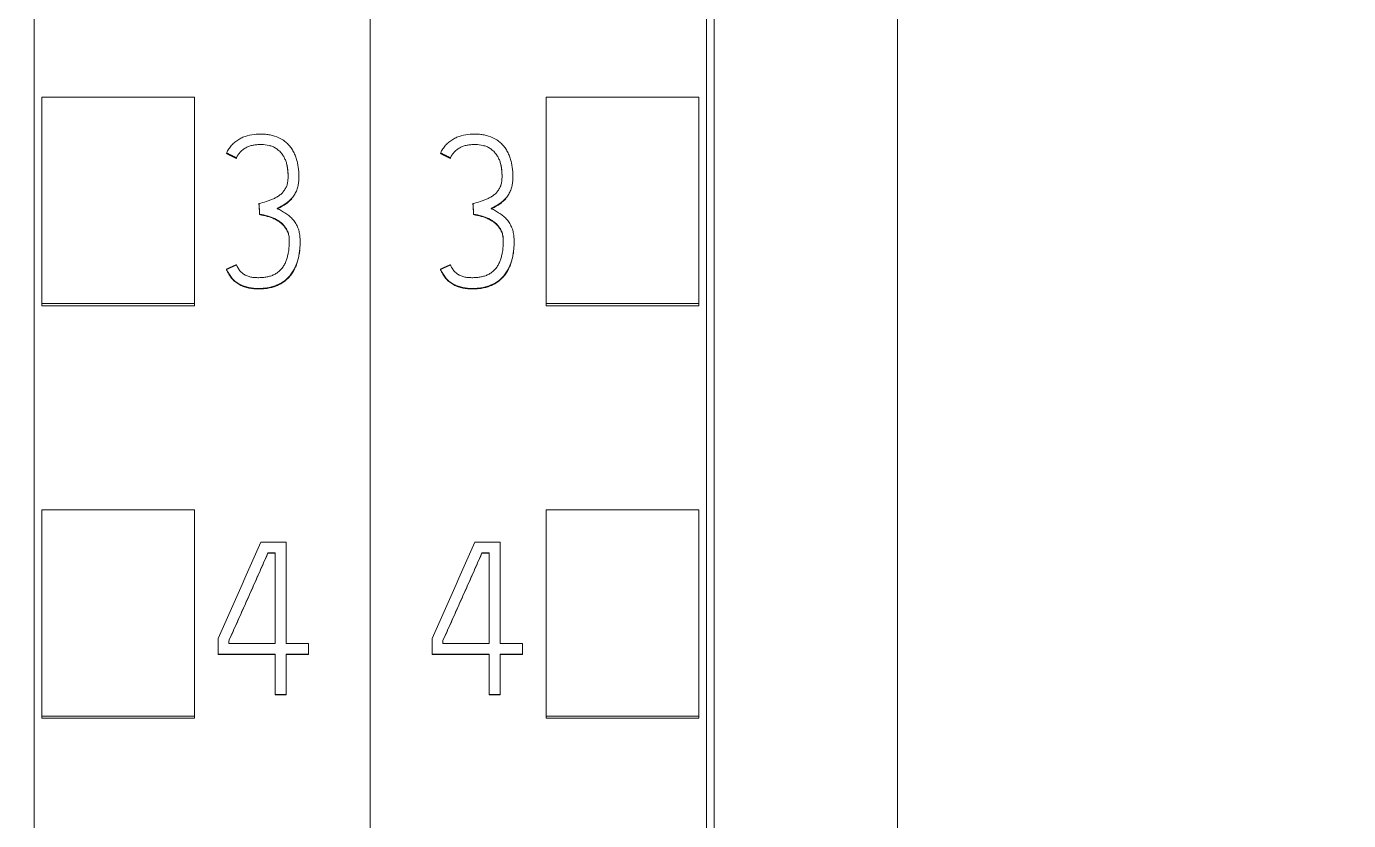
# Model space of a CAD drawing. Header units: millimetres. Extents: x 1359 to 3577, y 1336 to 3557.
# Drawn here: x 2866.47 to 2883.77, y 3288.49 to 3298.89 of the extents above; entities that cross this region are included whole.
import ezdxf

# ---------------------------------------------------------------- set-up
doc = ezdxf.new("R2010")
doc.units = ezdxf.units.MM
doc.set_wipeout_variables(frame=1)
doc.layers.add('000-PI-Oprema', color=30, linetype='Continuous', lineweight=5)

msp = doc.modelspace()

# ---------------------------------------------------------------- wipeouts: each hides what was drawn before it
msp.add_wipeout([(2836.171, 3330.083), (2870.971, 3330.083), (2870.971, 3183.083), (2836.171, 3183.083)])

# ---------------------------------------------------------------- next in the draw order: linework, layer by layer
at = {"layer": '000-PI-Oprema', "color": 0, "linetype": 'ByBlock', "lineweight": 0}
for p, q in [((2870.971, 3317.763), (2870.971, 3204.345)), ((2866.571, 3206.668), (2866.571, 3315.483)), ((2866.671, 3295.261), (2866.671, 3297.964)), ((2866.671, 3297.964), (2868.671, 3297.964)), ((2868.671, 3295.261), (2868.671, 3297.964)), ((2869.09, 3297.233), (2869.09, 3297.227)), ((2869.218, 3297.17), (2869.218, 3297.163)), ((2870.036, 3296.916), (2870.036, 3296.922)), ((2869.514, 3296.57), (2869.514, 3296.564)), ((2869.523, 3296.432), (2869.523, 3296.426)), ((2870.053, 3296.065), (2870.053, 3296.072)), ((2869.09, 3295.711), (2869.09, 3295.705)), ((2866.671, 3295.232), (2866.671, 3295.261)), ((2866.671, 3295.261), (2868.671, 3295.261)), ((2866.671, 3295.232), (2868.671, 3295.232)), ((2868.671, 3295.232), (2868.671, 3295.261)), ((2866.671, 3289.86), (2866.671, 3292.562)), ((2866.671, 3292.562), (2868.671, 3292.562)), ((2868.671, 3289.86), (2868.671, 3292.562)), ((2869.539, 3292.137), (2869.87, 3292.137)), ((2869.87, 3292.137), (2869.87, 3290.81)), ((2869.728, 3291.999), (2869.631, 3291.999)), ((2869.631, 3291.999), (2869.631, 3291.992)), ((2869.631, 3291.992), (2869.728, 3291.992)), ((2869.728, 3290.81), (2869.728, 3291.999)), ((2868.979, 3290.672), (2868.979, 3290.877)), ((2869.118, 3290.846), (2869.118, 3290.81)), ((2869.118, 3290.81), (2869.728, 3290.81)), ((2869.87, 3290.81), (2870.164, 3290.81)), ((2870.164, 3290.81), (2870.164, 3290.672)), ((2868.979, 3290.672), (2868.979, 3290.666)), ((2869.728, 3290.672), (2868.979, 3290.672)), ((2868.979, 3290.666), (2869.728, 3290.666)), ((2869.728, 3290.144), (2869.728, 3290.672)), ((2869.87, 3290.672), (2869.87, 3290.144)), ((2870.164, 3290.672), (2869.87, 3290.672)), ((2869.87, 3290.666), (2870.164, 3290.666)), ((2870.164, 3290.672), (2870.164, 3290.666)), ((2869.87, 3290.144), (2869.728, 3290.144)), ((2869.728, 3290.144), (2869.728, 3290.138)), ((2869.728, 3290.138), (2869.87, 3290.138)), ((2869.87, 3290.144), (2869.87, 3290.138)), ((2866.671, 3289.86), (2868.671, 3289.86)), ((2866.671, 3289.832), (2866.671, 3289.86)), ((2866.671, 3289.832), (2868.671, 3289.832)), ((2868.671, 3289.832), (2868.671, 3289.86))]:
    msp.add_line(p, q, dxfattribs=at)
at = {"layer": '000-PI-Oprema', "color": 7, "linetype": 'Continuous', "lineweight": 13}
msp.add_ellipse((2854.469, 3192.746), major_axis=(454.864, 1028.451), ratio=0.023581, start_param=1.484438, end_param=1.485669, dxfattribs=at)
at = {"layer": '000-PI-Oprema', "color": 0, "linetype": 'ByBlock', "lineweight": 0}
for points, knots in [([(2869.753, 3296.507), (2869.771, 3296.516), (2869.789, 3296.525), (2869.823, 3296.545), (2869.84, 3296.555), (2869.865, 3296.572), (2869.873, 3296.577), (2869.889, 3296.589), (2869.897, 3296.596), (2869.912, 3296.609), (2869.919, 3296.616), (2869.934, 3296.63), (2869.94, 3296.637), (2869.96, 3296.661), (2869.972, 3296.677), (2869.987, 3296.703), (2869.992, 3296.712), (2870.001, 3296.73), (2870.005, 3296.739), (2870.016, 3296.767), (2870.022, 3296.787), (2870.03, 3296.826), (2870.033, 3296.846), (2870.036, 3296.886), (2870.036, 3296.906), (2870.036, 3296.946), (2870.035, 3296.966), (2870.031, 3297.026), (2870.026, 3297.066), (2870.013, 3297.125), (2870.007, 3297.144), (2869.995, 3297.183), (2869.981, 3297.22), (2869.962, 3297.256), (2869.941, 3297.291), (2869.929, 3297.307), (2869.904, 3297.338), (2869.883, 3297.36), (2869.86, 3297.379), (2869.844, 3297.392), (2869.836, 3297.398), (2869.794, 3297.426), (2869.757, 3297.443), (2869.709, 3297.459), (2869.699, 3297.461), (2869.679, 3297.466), (2869.65, 3297.473), (2869.6, 3297.48), (2869.56, 3297.482), (2869.519, 3297.482), (2869.499, 3297.481), (2869.439, 3297.477), (2869.399, 3297.471), (2869.351, 3297.457), (2869.341, 3297.454), (2869.322, 3297.447), (2869.313, 3297.443), (2869.285, 3297.431), (2869.249, 3297.412), (2869.216, 3297.389), (2869.192, 3297.369), (2869.185, 3297.363), (2869.17, 3297.349), (2869.163, 3297.341), (2869.143, 3297.319), (2869.13, 3297.303), (2869.114, 3297.278), (2869.108, 3297.27), (2869.099, 3297.252), (2869.094, 3297.243), (2869.09, 3297.233)], [0, 0, 0, 0, 0.03125, 0.03125, 0.0625, 0.0625, 0.078125, 0.078125, 0.09375, 0.09375, 0.109375, 0.109375, 0.125, 0.125, 0.15625, 0.15625, 0.171875, 0.171875, 0.1875, 0.1875, 0.21875, 0.21875, 0.25, 0.25, 0.28125, 0.28125, 0.3125, 0.3125, 0.375, 0.375, 0.40625, 0.40625, 0.4375, 0.46875, 0.46875, 0.5, 0.5, 0.53125, 0.546875, 0.546875, 0.5625, 0.5625, 0.625, 0.625, 0.640625, 0.640625, 0.65625, 0.6875, 0.71875, 0.71875, 0.75, 0.75, 0.8125, 0.8125, 0.828125, 0.828125, 0.84375, 0.84375, 0.875, 0.90625, 0.90625, 0.921875, 0.921875, 0.9375, 0.9375, 0.96875, 0.96875, 0.984375, 0.984375, 1, 1, 1, 1]), ([(2869.218, 3297.17), (2869.225, 3297.184), (2869.233, 3297.199), (2869.252, 3297.226), (2869.262, 3297.238), (2869.279, 3297.256), (2869.285, 3297.262), (2869.298, 3297.273), (2869.304, 3297.278), (2869.318, 3297.288), (2869.325, 3297.292), (2869.339, 3297.301), (2869.346, 3297.304), (2869.368, 3297.315), (2869.384, 3297.321), (2869.416, 3297.331), (2869.432, 3297.334), (2869.465, 3297.339), (2869.481, 3297.341), (2869.514, 3297.344), (2869.531, 3297.344), (2869.58, 3297.343), (2869.613, 3297.339), (2869.654, 3297.33), (2869.662, 3297.328), (2869.678, 3297.323), (2869.685, 3297.32), (2869.708, 3297.311), (2869.723, 3297.303), (2869.744, 3297.29), (2869.751, 3297.285), (2869.764, 3297.275), (2869.77, 3297.269), (2869.789, 3297.253), (2869.8, 3297.24), (2869.815, 3297.221), (2869.82, 3297.214), (2869.829, 3297.2), (2869.842, 3297.179), (2869.853, 3297.157), (2869.866, 3297.127), (2869.871, 3297.111), (2869.88, 3297.079), (2869.883, 3297.063), (2869.891, 3297.014), (2869.894, 3296.982), (2869.895, 3296.932), (2869.895, 3296.915), (2869.893, 3296.883), (2869.892, 3296.866), (2869.888, 3296.842), (2869.886, 3296.834), (2869.882, 3296.817), (2869.88, 3296.81), (2869.871, 3296.787), (2869.863, 3296.772), (2869.85, 3296.751), (2869.845, 3296.744), (2869.835, 3296.731), (2869.83, 3296.724), (2869.819, 3296.712), (2869.813, 3296.706), (2869.801, 3296.695), (2869.795, 3296.689), (2869.775, 3296.674), (2869.762, 3296.664), (2869.733, 3296.648), (2869.719, 3296.64), (2869.689, 3296.626), (2869.673, 3296.62), (2869.642, 3296.609), (2869.626, 3296.604), (2869.578, 3296.589), (2869.546, 3296.579), (2869.514, 3296.57)], [0, 0, 0, 0, 0.03125, 0.03125, 0.0625, 0.0625, 0.078125, 0.078125, 0.09375, 0.09375, 0.109375, 0.109375, 0.125, 0.125, 0.15625, 0.15625, 0.1875, 0.1875, 0.21875, 0.21875, 0.25, 0.25, 0.3125, 0.3125, 0.328125, 0.328125, 0.34375, 0.34375, 0.375, 0.375, 0.390625, 0.390625, 0.40625, 0.40625, 0.4375, 0.4375, 0.453125, 0.453125, 0.46875, 0.5, 0.5, 0.53125, 0.53125, 0.5625, 0.5625, 0.625, 0.625, 0.65625, 0.65625, 0.6875, 0.6875, 0.703125, 0.703125, 0.71875, 0.71875, 0.75, 0.75, 0.765625, 0.765625, 0.78125, 0.78125, 0.796875, 0.796875, 0.8125, 0.8125, 0.84375, 0.84375, 0.875, 0.875, 0.90625, 0.90625, 0.9375, 0.9375, 1, 1, 1, 1]), ([(2869.895, 3296.927), (2869.895, 3296.931), (2869.895, 3296.935), (2869.894, 3296.972), (2869.892, 3297.005), (2869.885, 3297.048), (2869.883, 3297.059), (2869.88, 3297.069)], [0, 0, 0, 0, 0.087818, 0.087818, 0.771228, 0.771228, 1, 1, 1, 1]), ([(2869.942, 3296.633), (2869.931, 3296.62), (2869.919, 3296.609), (2869.898, 3296.591), (2869.89, 3296.584), (2869.874, 3296.572), (2869.866, 3296.566), (2869.841, 3296.549), (2869.824, 3296.539), (2869.789, 3296.519), (2869.771, 3296.51), (2869.753, 3296.501)], [0, 0, 0, 0, 0.218648, 0.218648, 0.348874, 0.348874, 0.479099, 0.479099, 0.739549, 0.739549, 1, 1, 1, 1]), ([(2869.09, 3295.711), (2869.098, 3295.692), (2869.108, 3295.673), (2869.129, 3295.637), (2869.141, 3295.619), (2869.16, 3295.594), (2869.167, 3295.586), (2869.182, 3295.571), (2869.19, 3295.564), (2869.214, 3295.544), (2869.231, 3295.532), (2869.258, 3295.516), (2869.268, 3295.511), (2869.287, 3295.502), (2869.296, 3295.498), (2869.326, 3295.486), (2869.346, 3295.48), (2869.386, 3295.47), (2869.408, 3295.466), (2869.449, 3295.462), (2869.47, 3295.46), (2869.512, 3295.46), (2869.533, 3295.46), (2869.575, 3295.462), (2869.596, 3295.464), (2869.627, 3295.469), (2869.638, 3295.471), (2869.658, 3295.475), (2869.669, 3295.477), (2869.699, 3295.485), (2869.719, 3295.491), (2869.749, 3295.503), (2869.758, 3295.507), (2869.777, 3295.516), (2869.787, 3295.521), (2869.815, 3295.536), (2869.832, 3295.547), (2869.865, 3295.573), (2869.881, 3295.587), (2869.91, 3295.617), (2869.924, 3295.633), (2869.949, 3295.667), (2869.96, 3295.684), (2869.975, 3295.712), (2869.98, 3295.721), (2869.989, 3295.74), (2869.994, 3295.75), (2870.014, 3295.798), (2870.025, 3295.839), (2870.038, 3295.9), (2870.041, 3295.92), (2870.047, 3295.962), (2870.049, 3295.983), (2870.052, 3296.025), (2870.053, 3296.045), (2870.053, 3296.087), (2870.052, 3296.108), (2870.049, 3296.149), (2870.046, 3296.17), (2870.04, 3296.201), (2870.037, 3296.211), (2870.031, 3296.231), (2870.028, 3296.242), (2870.016, 3296.271), (2870.008, 3296.29), (2869.992, 3296.318), (2869.986, 3296.327), (2869.974, 3296.344), (2869.967, 3296.352), (2869.946, 3296.377), (2869.931, 3296.391), (2869.899, 3296.419), (2869.881, 3296.431), (2869.846, 3296.454), (2869.828, 3296.465), (2869.791, 3296.487), (2869.772, 3296.497), (2869.753, 3296.507)], [0, 0, 0, 0, 0.03125, 0.03125, 0.0625, 0.0625, 0.078125, 0.078125, 0.09375, 0.09375, 0.125, 0.125, 0.140625, 0.140625, 0.15625, 0.15625, 0.1875, 0.1875, 0.21875, 0.21875, 0.25, 0.25, 0.28125, 0.28125, 0.3125, 0.3125, 0.328125, 0.328125, 0.34375, 0.34375, 0.375, 0.375, 0.390625, 0.390625, 0.40625, 0.40625, 0.4375, 0.4375, 0.46875, 0.46875, 0.5, 0.5, 0.53125, 0.53125, 0.546875, 0.546875, 0.5625, 0.5625, 0.625, 0.625, 0.65625, 0.65625, 0.6875, 0.6875, 0.71875, 0.71875, 0.75, 0.75, 0.78125, 0.78125, 0.796875, 0.796875, 0.8125, 0.8125, 0.84375, 0.84375, 0.859375, 0.859375, 0.875, 0.875, 0.90625, 0.90625, 0.9375, 0.9375, 0.96875, 0.96875, 1, 1, 1, 1]), ([(2869.523, 3296.432), (2869.557, 3296.427), (2869.59, 3296.419), (2869.64, 3296.405), (2869.656, 3296.4), (2869.688, 3296.388), (2869.704, 3296.381), (2869.728, 3296.37), (2869.735, 3296.366), (2869.75, 3296.357), (2869.758, 3296.353), (2869.78, 3296.339), (2869.794, 3296.329), (2869.813, 3296.312), (2869.82, 3296.306), (2869.832, 3296.294), (2869.838, 3296.287), (2869.854, 3296.267), (2869.864, 3296.253), (2869.877, 3296.231), (2869.881, 3296.223), (2869.889, 3296.208), (2869.892, 3296.2), (2869.9, 3296.175), (2869.905, 3296.159), (2869.91, 3296.125), (2869.911, 3296.107), (2869.911, 3296.073), (2869.911, 3296.056), (2869.909, 3296.004), (2869.905, 3295.97), (2869.896, 3295.92), (2869.893, 3295.903), (2869.885, 3295.869), (2869.88, 3295.852), (2869.868, 3295.82), (2869.862, 3295.804), (2869.851, 3295.781), (2869.847, 3295.773), (2869.838, 3295.758), (2869.834, 3295.75), (2869.81, 3295.714), (2869.786, 3295.69), (2869.751, 3295.664), (2869.744, 3295.659), (2869.729, 3295.65), (2869.721, 3295.646), (2869.698, 3295.634), (2869.682, 3295.628), (2869.649, 3295.617), (2869.632, 3295.613), (2869.598, 3295.607), (2869.564, 3295.602), (2869.529, 3295.601), (2869.495, 3295.601), (2869.477, 3295.601), (2869.443, 3295.604), (2869.426, 3295.606), (2869.392, 3295.613), (2869.375, 3295.618), (2869.343, 3295.631), (2869.327, 3295.638), (2869.306, 3295.653), (2869.299, 3295.658), (2869.286, 3295.67), (2869.279, 3295.676), (2869.268, 3295.688), (2869.262, 3295.695), (2869.251, 3295.709), (2869.246, 3295.716), (2869.233, 3295.738), (2869.225, 3295.753), (2869.218, 3295.769)], [0, 0, 0, 0, 0.0625, 0.0625, 0.09375, 0.09375, 0.125, 0.125, 0.140625, 0.140625, 0.15625, 0.15625, 0.1875, 0.1875, 0.203125, 0.203125, 0.21875, 0.21875, 0.25, 0.25, 0.265625, 0.265625, 0.28125, 0.28125, 0.3125, 0.3125, 0.34375, 0.34375, 0.375, 0.375, 0.4375, 0.4375, 0.46875, 0.46875, 0.5, 0.5, 0.53125, 0.53125, 0.546875, 0.546875, 0.5625, 0.5625, 0.625, 0.625, 0.640625, 0.640625, 0.65625, 0.65625, 0.6875, 0.6875, 0.71875, 0.71875, 0.75, 0.78125, 0.78125, 0.8125, 0.8125, 0.84375, 0.84375, 0.875, 0.875, 0.90625, 0.90625, 0.921875, 0.921875, 0.9375, 0.9375, 0.953125, 0.953125, 0.96875, 0.96875, 1, 1, 1, 1]), ([(2869.903, 3296.155), (2869.901, 3296.166), (2869.898, 3296.176), (2869.892, 3296.194), (2869.889, 3296.202), (2869.881, 3296.217), (2869.877, 3296.225), (2869.864, 3296.247), (2869.854, 3296.261), (2869.832, 3296.288), (2869.82, 3296.3), (2869.794, 3296.323), (2869.78, 3296.333), (2869.751, 3296.351), (2869.735, 3296.36), (2869.704, 3296.375), (2869.689, 3296.382), (2869.656, 3296.393), (2869.64, 3296.399), (2869.59, 3296.413), (2869.557, 3296.42), (2869.523, 3296.426)], [0, 0, 0, 0, 0.063427, 0.063427, 0.115459, 0.115459, 0.167491, 0.167491, 0.271554, 0.271554, 0.375618, 0.375618, 0.479682, 0.479682, 0.583745, 0.583745, 0.687809, 0.687809, 0.791873, 0.791873, 1, 1, 1, 1]), ([(2870.048, 3295.963), (2870.047, 3295.955), (2870.046, 3295.947), (2870.042, 3295.917), (2870.038, 3295.897), (2870.026, 3295.835), (2870.015, 3295.795), (2869.995, 3295.747), (2869.991, 3295.738), (2869.982, 3295.719), (2869.977, 3295.709), (2869.962, 3295.681), (2869.951, 3295.663), (2869.926, 3295.629), (2869.913, 3295.613), (2869.891, 3295.591), (2869.883, 3295.583), (2869.867, 3295.569), (2869.859, 3295.562), (2869.834, 3295.543), (2869.817, 3295.531), (2869.789, 3295.516), (2869.78, 3295.511), (2869.761, 3295.502), (2869.751, 3295.498), (2869.702, 3295.478), (2869.661, 3295.468), (2869.599, 3295.458), (2869.577, 3295.456), (2869.535, 3295.454), (2869.514, 3295.453), (2869.472, 3295.454), (2869.451, 3295.455), (2869.419, 3295.459), (2869.409, 3295.46), (2869.388, 3295.464), (2869.378, 3295.466), (2869.347, 3295.473), (2869.326, 3295.48), (2869.297, 3295.491), (2869.287, 3295.495), (2869.268, 3295.505), (2869.259, 3295.509), (2869.231, 3295.526), (2869.214, 3295.538), (2869.19, 3295.558), (2869.182, 3295.565), (2869.167, 3295.58), (2869.16, 3295.588), (2869.141, 3295.613), (2869.129, 3295.631), (2869.108, 3295.667), (2869.098, 3295.686), (2869.09, 3295.705)], [0, 0, 0, 0, 0.018898, 0.018898, 0.065617, 0.065617, 0.159055, 0.159055, 0.182415, 0.182415, 0.205774, 0.205774, 0.252494, 0.252494, 0.299213, 0.299213, 0.322572, 0.322572, 0.345932, 0.345932, 0.392651, 0.392651, 0.416011, 0.416011, 0.43937, 0.43937, 0.532809, 0.532809, 0.579528, 0.579528, 0.626247, 0.626247, 0.672966, 0.672966, 0.696326, 0.696326, 0.719685, 0.719685, 0.766404, 0.766404, 0.789764, 0.789764, 0.813123, 0.813123, 0.859843, 0.859843, 0.883202, 0.883202, 0.906562, 0.906562, 0.953281, 0.953281, 1, 1, 1, 1]), ([(2869.631, 3291.999), (2869.62, 3291.975), (2869.61, 3291.95), (2869.589, 3291.902), (2869.578, 3291.878), (2869.546, 3291.806), (2869.525, 3291.758), (2869.483, 3291.662), (2869.461, 3291.614), (2869.419, 3291.518), (2869.397, 3291.47), (2869.354, 3291.374), (2869.333, 3291.326), (2869.29, 3291.23), (2869.269, 3291.182), (2869.226, 3291.086), (2869.204, 3291.038), (2869.172, 3290.966), (2869.161, 3290.942), (2869.145, 3290.906), (2869.14, 3290.894), (2869.129, 3290.87), (2869.123, 3290.858), (2869.118, 3290.846)], [0, 0, 0, 0, 0.0625, 0.0625, 0.125, 0.125, 0.25, 0.25, 0.375, 0.375, 0.5, 0.5, 0.625, 0.625, 0.75, 0.75, 0.875, 0.875, 0.9375, 0.9375, 0.96875, 0.96875, 1, 1, 1, 1]), ([(2869.118, 3290.84), (2869.123, 3290.852), (2869.129, 3290.864), (2869.14, 3290.888), (2869.145, 3290.9), (2869.161, 3290.936), (2869.172, 3290.96), (2869.204, 3291.032), (2869.226, 3291.08), (2869.269, 3291.176), (2869.29, 3291.224), (2869.333, 3291.32), (2869.354, 3291.368), (2869.397, 3291.464), (2869.419, 3291.512), (2869.461, 3291.608), (2869.483, 3291.656), (2869.525, 3291.752), (2869.546, 3291.8), (2869.578, 3291.872), (2869.589, 3291.896), (2869.61, 3291.944), (2869.62, 3291.968), (2869.631, 3291.992)], [0, 0, 0, 0, 0.03125, 0.03125, 0.0625, 0.0625, 0.125, 0.125, 0.25, 0.25, 0.375, 0.375, 0.5, 0.5, 0.625, 0.625, 0.75, 0.75, 0.875, 0.875, 0.9375, 0.9375, 1, 1, 1, 1])]:
    msp.add_open_spline(points, degree=3, knots=knots, dxfattribs=at)
for points, weights in [([(2869.09, 3297.233), (2869.154, 3297.201), (2869.218, 3297.17)], [0.500000020044, 0.499999979956, 0.500000020044]), ([(2869.218, 3297.163), (2869.154, 3297.195), (2869.09, 3297.227)], [0.499999942619, 0.500000057381, 0.499999942619]), ([(2869.514, 3296.57), (2869.519, 3296.501), (2869.523, 3296.432)], [0.499999997994, 0.500000002006, 0.499999997994]), ([(2869.523, 3296.426), (2869.519, 3296.495), (2869.514, 3296.564)], [0.500000006232, 0.499999993768, 0.500000006232]), ([(2869.218, 3295.769), (2869.154, 3295.74), (2869.09, 3295.711)], [0.499999993528, 0.500000006472, 0.499999993528])]:
    msp.add_rational_spline(points, weights, degree=2, dxfattribs=at)

# ---------------------------------------------------------------- next in the draw order: wipeouts: each hides what was drawn before it
msp.add_wipeout([(2870.971, 3330.083), (2905.771, 3330.083), (2905.771, 3183.083), (2870.971, 3183.083)])

# ---------------------------------------------------------------- next in the draw order: linework, layer by layer
for p, q in [((2870.971, 3317.763), (2870.971, 3204.345)), ((2875.371, 3315.483), (2875.371, 3206.668)), ((2873.271, 3295.261), (2873.271, 3297.964)), ((2875.271, 3297.964), (2873.271, 3297.964)), ((2875.271, 3295.261), (2875.271, 3297.964)), ((2871.89, 3297.233), (2871.89, 3297.227)), ((2872.018, 3297.17), (2872.018, 3297.163)), ((2872.836, 3296.916), (2872.836, 3296.922)), ((2872.314, 3296.57), (2872.314, 3296.564)), ((2872.323, 3296.432), (2872.323, 3296.426)), ((2872.853, 3296.065), (2872.853, 3296.072)), ((2871.89, 3295.711), (2871.89, 3295.705)), ((2875.271, 3295.261), (2873.271, 3295.261)), ((2873.271, 3295.232), (2873.271, 3295.261)), ((2875.271, 3295.232), (2873.271, 3295.232)), ((2875.271, 3295.232), (2875.271, 3295.261)), ((2873.271, 3289.86), (2873.271, 3292.562)), ((2875.271, 3292.562), (2873.271, 3292.562)), ((2875.271, 3289.86), (2875.271, 3292.562)), ((2872.339, 3292.137), (2872.67, 3292.137)), ((2872.67, 3292.137), (2872.67, 3290.81)), ((2872.431, 3291.999), (2872.431, 3291.992)), ((2872.528, 3291.999), (2872.431, 3291.999)), ((2872.431, 3291.992), (2872.528, 3291.992)), ((2872.528, 3290.81), (2872.528, 3291.999)), ((2871.779, 3290.672), (2871.779, 3290.877)), ((2871.918, 3290.846), (2871.918, 3290.81)), ((2871.918, 3290.81), (2872.528, 3290.81)), ((2872.67, 3290.81), (2872.964, 3290.81)), ((2872.964, 3290.81), (2872.964, 3290.672)), ((2871.779, 3290.672), (2871.779, 3290.666)), ((2872.528, 3290.672), (2871.779, 3290.672)), ((2871.779, 3290.666), (2872.528, 3290.666)), ((2872.528, 3290.144), (2872.528, 3290.672)), ((2872.67, 3290.672), (2872.67, 3290.144)), ((2872.964, 3290.672), (2872.67, 3290.672)), ((2872.67, 3290.666), (2872.964, 3290.666)), ((2872.964, 3290.672), (2872.964, 3290.666)), ((2872.528, 3290.144), (2872.528, 3290.138)), ((2872.67, 3290.144), (2872.528, 3290.144)), ((2872.528, 3290.138), (2872.67, 3290.138)), ((2872.67, 3290.144), (2872.67, 3290.138)), ((2873.271, 3289.832), (2873.271, 3289.86)), ((2875.271, 3289.86), (2873.271, 3289.86)), ((2875.271, 3289.832), (2873.271, 3289.832)), ((2875.271, 3289.832), (2875.271, 3289.86))]:
    msp.add_line(p, q, dxfattribs=at)
at = {"layer": '000-PI-Oprema', "color": 7, "linetype": 'Continuous', "lineweight": 13}
msp.add_ellipse((2857.843, 3196.579), major_axis=(445.97, 1008.13), ratio=0.023126, start_param=1.486101, end_param=1.487357, dxfattribs=at)
at = {"layer": '000-PI-Oprema', "color": 0, "linetype": 'ByBlock', "lineweight": 0}
for points, knots in [([(2875.471, 3315.669), (2875.471, 3312.625), (2875.471, 3303.055), (2875.471, 3288.885), (2875.471, 3274.318), (2875.471, 3260.108), (2875.471, 3245.814), (2875.471, 3230.328), (2875.471, 3217.688), (2875.471, 3209.723), (2875.471, 3206.382)], [0, 0, 0, 0, 0.083934, 0.263736, 0.389889, 0.484142, 0.653794, 0.78188, 0.908517, 1, 1, 1, 1]), ([(2877.871, 3312.603), (2877.871, 3310.58), (2877.871, 3302.031), (2877.871, 3288.885), (2877.871, 3274.318), (2877.871, 3260.108), (2877.871, 3245.814), (2877.871, 3230.328), (2877.871, 3217.569), (2877.871, 3208.688), (2877.871, 3204.43), (2877.871, 3203.633)], [0, 0, 0, 0, 0.055935, 0.236292, 0.362833, 0.457376, 0.627551, 0.756032, 0.883059, 0.978086, 1, 1, 1, 1]), ([(2872.553, 3296.507), (2872.571, 3296.516), (2872.589, 3296.525), (2872.623, 3296.545), (2872.64, 3296.555), (2872.665, 3296.572), (2872.673, 3296.577), (2872.689, 3296.589), (2872.697, 3296.596), (2872.712, 3296.609), (2872.719, 3296.616), (2872.734, 3296.63), (2872.74, 3296.637), (2872.76, 3296.661), (2872.772, 3296.677), (2872.787, 3296.703), (2872.792, 3296.712), (2872.801, 3296.73), (2872.805, 3296.739), (2872.816, 3296.767), (2872.822, 3296.787), (2872.83, 3296.826), (2872.833, 3296.846), (2872.836, 3296.886), (2872.836, 3296.906), (2872.836, 3296.946), (2872.835, 3296.966), (2872.831, 3297.026), (2872.826, 3297.066), (2872.813, 3297.125), (2872.807, 3297.144), (2872.795, 3297.183), (2872.781, 3297.22), (2872.762, 3297.256), (2872.741, 3297.291), (2872.729, 3297.307), (2872.704, 3297.338), (2872.683, 3297.36), (2872.66, 3297.379), (2872.644, 3297.392), (2872.636, 3297.398), (2872.594, 3297.426), (2872.557, 3297.443), (2872.509, 3297.459), (2872.499, 3297.461), (2872.479, 3297.466), (2872.45, 3297.473), (2872.4, 3297.48), (2872.36, 3297.482), (2872.319, 3297.482), (2872.299, 3297.481), (2872.239, 3297.477), (2872.199, 3297.471), (2872.151, 3297.457), (2872.141, 3297.454), (2872.122, 3297.447), (2872.113, 3297.443), (2872.085, 3297.431), (2872.049, 3297.412), (2872.016, 3297.389), (2871.992, 3297.369), (2871.985, 3297.363), (2871.97, 3297.349), (2871.963, 3297.341), (2871.943, 3297.319), (2871.93, 3297.303), (2871.914, 3297.278), (2871.908, 3297.27), (2871.899, 3297.252), (2871.894, 3297.243), (2871.89, 3297.233)], [0, 0, 0, 0, 0.03125, 0.03125, 0.0625, 0.0625, 0.078125, 0.078125, 0.09375, 0.09375, 0.109375, 0.109375, 0.125, 0.125, 0.15625, 0.15625, 0.171875, 0.171875, 0.1875, 0.1875, 0.21875, 0.21875, 0.25, 0.25, 0.28125, 0.28125, 0.3125, 0.3125, 0.375, 0.375, 0.40625, 0.40625, 0.4375, 0.46875, 0.46875, 0.5, 0.5, 0.53125, 0.546875, 0.546875, 0.5625, 0.5625, 0.625, 0.625, 0.640625, 0.640625, 0.65625, 0.6875, 0.71875, 0.71875, 0.75, 0.75, 0.8125, 0.8125, 0.828125, 0.828125, 0.84375, 0.84375, 0.875, 0.90625, 0.90625, 0.921875, 0.921875, 0.9375, 0.9375, 0.96875, 0.96875, 0.984375, 0.984375, 1, 1, 1, 1]), ([(2872.018, 3297.17), (2872.025, 3297.184), (2872.033, 3297.199), (2872.052, 3297.226), (2872.062, 3297.238), (2872.079, 3297.256), (2872.085, 3297.262), (2872.098, 3297.273), (2872.104, 3297.278), (2872.118, 3297.288), (2872.125, 3297.292), (2872.139, 3297.301), (2872.146, 3297.304), (2872.168, 3297.315), (2872.184, 3297.321), (2872.216, 3297.331), (2872.232, 3297.334), (2872.265, 3297.339), (2872.281, 3297.341), (2872.314, 3297.344), (2872.331, 3297.344), (2872.38, 3297.343), (2872.413, 3297.339), (2872.454, 3297.33), (2872.462, 3297.328), (2872.478, 3297.323), (2872.485, 3297.32), (2872.508, 3297.311), (2872.523, 3297.303), (2872.544, 3297.29), (2872.551, 3297.285), (2872.564, 3297.275), (2872.57, 3297.269), (2872.589, 3297.253), (2872.6, 3297.24), (2872.615, 3297.221), (2872.62, 3297.214), (2872.629, 3297.2), (2872.642, 3297.179), (2872.653, 3297.157), (2872.666, 3297.127), (2872.671, 3297.111), (2872.68, 3297.079), (2872.683, 3297.063), (2872.691, 3297.014), (2872.694, 3296.982), (2872.695, 3296.932), (2872.695, 3296.915), (2872.693, 3296.883), (2872.692, 3296.866), (2872.688, 3296.842), (2872.686, 3296.834), (2872.682, 3296.817), (2872.68, 3296.81), (2872.671, 3296.787), (2872.663, 3296.772), (2872.65, 3296.751), (2872.645, 3296.744), (2872.635, 3296.731), (2872.63, 3296.724), (2872.619, 3296.712), (2872.613, 3296.706), (2872.601, 3296.695), (2872.595, 3296.689), (2872.575, 3296.674), (2872.562, 3296.664), (2872.533, 3296.648), (2872.519, 3296.64), (2872.489, 3296.626), (2872.473, 3296.62), (2872.442, 3296.609), (2872.426, 3296.604), (2872.378, 3296.589), (2872.346, 3296.579), (2872.314, 3296.57)], [0, 0, 0, 0, 0.03125, 0.03125, 0.0625, 0.0625, 0.078125, 0.078125, 0.09375, 0.09375, 0.109375, 0.109375, 0.125, 0.125, 0.15625, 0.15625, 0.1875, 0.1875, 0.21875, 0.21875, 0.25, 0.25, 0.3125, 0.3125, 0.328125, 0.328125, 0.34375, 0.34375, 0.375, 0.375, 0.390625, 0.390625, 0.40625, 0.40625, 0.4375, 0.4375, 0.453125, 0.453125, 0.46875, 0.5, 0.5, 0.53125, 0.53125, 0.5625, 0.5625, 0.625, 0.625, 0.65625, 0.65625, 0.6875, 0.6875, 0.703125, 0.703125, 0.71875, 0.71875, 0.75, 0.75, 0.765625, 0.765625, 0.78125, 0.78125, 0.796875, 0.796875, 0.8125, 0.8125, 0.84375, 0.84375, 0.875, 0.875, 0.90625, 0.90625, 0.9375, 0.9375, 1, 1, 1, 1]), ([(2872.695, 3296.927), (2872.695, 3296.931), (2872.695, 3296.935), (2872.694, 3296.972), (2872.692, 3297.005), (2872.685, 3297.048), (2872.683, 3297.059), (2872.68, 3297.069)], [0, 0, 0, 0, 0.087818, 0.087818, 0.771228, 0.771228, 1, 1, 1, 1]), ([(2872.742, 3296.633), (2872.731, 3296.62), (2872.719, 3296.609), (2872.698, 3296.591), (2872.69, 3296.584), (2872.674, 3296.572), (2872.666, 3296.566), (2872.641, 3296.549), (2872.624, 3296.539), (2872.589, 3296.519), (2872.571, 3296.51), (2872.553, 3296.501)], [0, 0, 0, 0, 0.218648, 0.218648, 0.348874, 0.348874, 0.479099, 0.479099, 0.739549, 0.739549, 1, 1, 1, 1]), ([(2871.89, 3295.711), (2871.898, 3295.692), (2871.908, 3295.673), (2871.929, 3295.637), (2871.941, 3295.619), (2871.96, 3295.594), (2871.967, 3295.586), (2871.982, 3295.571), (2871.99, 3295.564), (2872.014, 3295.544), (2872.031, 3295.532), (2872.058, 3295.516), (2872.068, 3295.511), (2872.087, 3295.502), (2872.096, 3295.498), (2872.126, 3295.486), (2872.146, 3295.48), (2872.186, 3295.47), (2872.208, 3295.466), (2872.249, 3295.462), (2872.27, 3295.46), (2872.312, 3295.46), (2872.333, 3295.46), (2872.375, 3295.462), (2872.396, 3295.464), (2872.427, 3295.469), (2872.438, 3295.471), (2872.458, 3295.475), (2872.469, 3295.477), (2872.499, 3295.485), (2872.519, 3295.491), (2872.549, 3295.503), (2872.558, 3295.507), (2872.577, 3295.516), (2872.587, 3295.521), (2872.615, 3295.536), (2872.632, 3295.547), (2872.665, 3295.573), (2872.681, 3295.587), (2872.71, 3295.617), (2872.724, 3295.633), (2872.749, 3295.667), (2872.76, 3295.684), (2872.775, 3295.712), (2872.78, 3295.721), (2872.789, 3295.74), (2872.794, 3295.75), (2872.814, 3295.798), (2872.825, 3295.839), (2872.838, 3295.9), (2872.841, 3295.92), (2872.847, 3295.962), (2872.849, 3295.983), (2872.852, 3296.025), (2872.853, 3296.045), (2872.853, 3296.087), (2872.852, 3296.108), (2872.849, 3296.149), (2872.846, 3296.17), (2872.84, 3296.201), (2872.837, 3296.211), (2872.831, 3296.231), (2872.828, 3296.242), (2872.816, 3296.271), (2872.808, 3296.29), (2872.792, 3296.318), (2872.786, 3296.327), (2872.774, 3296.344), (2872.767, 3296.352), (2872.746, 3296.377), (2872.731, 3296.391), (2872.699, 3296.419), (2872.681, 3296.431), (2872.646, 3296.454), (2872.628, 3296.465), (2872.591, 3296.487), (2872.572, 3296.497), (2872.553, 3296.507)], [0, 0, 0, 0, 0.03125, 0.03125, 0.0625, 0.0625, 0.078125, 0.078125, 0.09375, 0.09375, 0.125, 0.125, 0.140625, 0.140625, 0.15625, 0.15625, 0.1875, 0.1875, 0.21875, 0.21875, 0.25, 0.25, 0.28125, 0.28125, 0.3125, 0.3125, 0.328125, 0.328125, 0.34375, 0.34375, 0.375, 0.375, 0.390625, 0.390625, 0.40625, 0.40625, 0.4375, 0.4375, 0.46875, 0.46875, 0.5, 0.5, 0.53125, 0.53125, 0.546875, 0.546875, 0.5625, 0.5625, 0.625, 0.625, 0.65625, 0.65625, 0.6875, 0.6875, 0.71875, 0.71875, 0.75, 0.75, 0.78125, 0.78125, 0.796875, 0.796875, 0.8125, 0.8125, 0.84375, 0.84375, 0.859375, 0.859375, 0.875, 0.875, 0.90625, 0.90625, 0.9375, 0.9375, 0.96875, 0.96875, 1, 1, 1, 1]), ([(2872.323, 3296.432), (2872.357, 3296.427), (2872.39, 3296.419), (2872.44, 3296.405), (2872.456, 3296.4), (2872.488, 3296.388), (2872.504, 3296.381), (2872.528, 3296.37), (2872.535, 3296.366), (2872.55, 3296.357), (2872.558, 3296.353), (2872.58, 3296.339), (2872.594, 3296.329), (2872.613, 3296.312), (2872.62, 3296.306), (2872.632, 3296.294), (2872.638, 3296.287), (2872.654, 3296.267), (2872.664, 3296.253), (2872.677, 3296.231), (2872.681, 3296.223), (2872.689, 3296.208), (2872.692, 3296.2), (2872.7, 3296.175), (2872.705, 3296.159), (2872.71, 3296.125), (2872.711, 3296.107), (2872.711, 3296.073), (2872.711, 3296.056), (2872.709, 3296.004), (2872.705, 3295.97), (2872.696, 3295.92), (2872.693, 3295.903), (2872.685, 3295.869), (2872.68, 3295.852), (2872.668, 3295.82), (2872.662, 3295.804), (2872.651, 3295.781), (2872.647, 3295.773), (2872.638, 3295.758), (2872.634, 3295.75), (2872.61, 3295.714), (2872.586, 3295.69), (2872.551, 3295.664), (2872.544, 3295.659), (2872.529, 3295.65), (2872.521, 3295.646), (2872.498, 3295.634), (2872.482, 3295.628), (2872.449, 3295.617), (2872.432, 3295.613), (2872.398, 3295.607), (2872.364, 3295.602), (2872.329, 3295.601), (2872.295, 3295.601), (2872.277, 3295.601), (2872.243, 3295.604), (2872.226, 3295.606), (2872.192, 3295.613), (2872.175, 3295.618), (2872.143, 3295.631), (2872.127, 3295.638), (2872.106, 3295.653), (2872.099, 3295.658), (2872.086, 3295.67), (2872.079, 3295.676), (2872.068, 3295.688), (2872.062, 3295.695), (2872.051, 3295.709), (2872.046, 3295.716), (2872.033, 3295.738), (2872.025, 3295.753), (2872.018, 3295.769)], [0, 0, 0, 0, 0.0625, 0.0625, 0.09375, 0.09375, 0.125, 0.125, 0.140625, 0.140625, 0.15625, 0.15625, 0.1875, 0.1875, 0.203125, 0.203125, 0.21875, 0.21875, 0.25, 0.25, 0.265625, 0.265625, 0.28125, 0.28125, 0.3125, 0.3125, 0.34375, 0.34375, 0.375, 0.375, 0.4375, 0.4375, 0.46875, 0.46875, 0.5, 0.5, 0.53125, 0.53125, 0.546875, 0.546875, 0.5625, 0.5625, 0.625, 0.625, 0.640625, 0.640625, 0.65625, 0.65625, 0.6875, 0.6875, 0.71875, 0.71875, 0.75, 0.78125, 0.78125, 0.8125, 0.8125, 0.84375, 0.84375, 0.875, 0.875, 0.90625, 0.90625, 0.921875, 0.921875, 0.9375, 0.9375, 0.953125, 0.953125, 0.96875, 0.96875, 1, 1, 1, 1]), ([(2872.711, 3296.068), (2872.711, 3296.074), (2872.711, 3296.079), (2872.711, 3296.093), (2872.711, 3296.101), (2872.709, 3296.118), (2872.708, 3296.127), (2872.704, 3296.153), (2872.7, 3296.169), (2872.692, 3296.194), (2872.689, 3296.202), (2872.681, 3296.217), (2872.677, 3296.225), (2872.664, 3296.247), (2872.654, 3296.261), (2872.632, 3296.288), (2872.62, 3296.3), (2872.594, 3296.323), (2872.58, 3296.333), (2872.551, 3296.351), (2872.535, 3296.36), (2872.504, 3296.375), (2872.489, 3296.382), (2872.456, 3296.393), (2872.44, 3296.399), (2872.39, 3296.413), (2872.357, 3296.42), (2872.323, 3296.426)], [0, 0, 0, 0, 0.026635, 0.026635, 0.070879, 0.070879, 0.115123, 0.115123, 0.20361, 0.20361, 0.247854, 0.247854, 0.292098, 0.292098, 0.380586, 0.380586, 0.469074, 0.469074, 0.557561, 0.557561, 0.646049, 0.646049, 0.734537, 0.734537, 0.823025, 0.823025, 1, 1, 1, 1]), ([(2872.853, 3296.065), (2872.853, 3296.065), (2872.853, 3296.064), (2872.853, 3296.042), (2872.852, 3296.022), (2872.849, 3295.98), (2872.847, 3295.959), (2872.842, 3295.917), (2872.838, 3295.897), (2872.826, 3295.835), (2872.815, 3295.795), (2872.795, 3295.747), (2872.791, 3295.738), (2872.782, 3295.719), (2872.777, 3295.709), (2872.762, 3295.681), (2872.751, 3295.663), (2872.726, 3295.629), (2872.713, 3295.613), (2872.691, 3295.591), (2872.683, 3295.583), (2872.667, 3295.569), (2872.659, 3295.562), (2872.634, 3295.543), (2872.617, 3295.531), (2872.589, 3295.516), (2872.58, 3295.511), (2872.561, 3295.502), (2872.551, 3295.498), (2872.502, 3295.478), (2872.461, 3295.468), (2872.399, 3295.458), (2872.377, 3295.456), (2872.335, 3295.454), (2872.314, 3295.453), (2872.272, 3295.454), (2872.251, 3295.455), (2872.219, 3295.459), (2872.209, 3295.46), (2872.188, 3295.464), (2872.178, 3295.466), (2872.147, 3295.473), (2872.126, 3295.48), (2872.097, 3295.491), (2872.087, 3295.495), (2872.068, 3295.505), (2872.059, 3295.509), (2872.031, 3295.526), (2872.014, 3295.538), (2871.99, 3295.558), (2871.982, 3295.565), (2871.967, 3295.58), (2871.96, 3295.588), (2871.941, 3295.613), (2871.929, 3295.631), (2871.908, 3295.667), (2871.898, 3295.686), (2871.89, 3295.705)], [0, 0, 0, 0, 0.001389, 0.001389, 0.044807, 0.044807, 0.088225, 0.088225, 0.131643, 0.131643, 0.218479, 0.218479, 0.240188, 0.240188, 0.261896, 0.261896, 0.305314, 0.305314, 0.348732, 0.348732, 0.370441, 0.370441, 0.39215, 0.39215, 0.435568, 0.435568, 0.457277, 0.457277, 0.478986, 0.478986, 0.565821, 0.565821, 0.609239, 0.609239, 0.652657, 0.652657, 0.696075, 0.696075, 0.717784, 0.717784, 0.739493, 0.739493, 0.782911, 0.782911, 0.80462, 0.80462, 0.826329, 0.826329, 0.869746, 0.869746, 0.891455, 0.891455, 0.913164, 0.913164, 0.956582, 0.956582, 1, 1, 1, 1]), ([(2872.431, 3291.999), (2872.42, 3291.975), (2872.41, 3291.95), (2872.389, 3291.902), (2872.378, 3291.878), (2872.346, 3291.806), (2872.325, 3291.758), (2872.283, 3291.662), (2872.261, 3291.614), (2872.219, 3291.518), (2872.197, 3291.47), (2872.154, 3291.374), (2872.133, 3291.326), (2872.09, 3291.23), (2872.069, 3291.182), (2872.026, 3291.086), (2872.004, 3291.038), (2871.972, 3290.966), (2871.961, 3290.942), (2871.945, 3290.906), (2871.94, 3290.894), (2871.929, 3290.87), (2871.923, 3290.858), (2871.918, 3290.846)], [0, 0, 0, 0, 0.0625, 0.0625, 0.125, 0.125, 0.25, 0.25, 0.375, 0.375, 0.5, 0.5, 0.625, 0.625, 0.75, 0.75, 0.875, 0.875, 0.9375, 0.9375, 0.96875, 0.96875, 1, 1, 1, 1]), ([(2871.918, 3290.84), (2871.923, 3290.852), (2871.929, 3290.864), (2871.94, 3290.888), (2871.945, 3290.9), (2871.961, 3290.936), (2871.972, 3290.96), (2872.004, 3291.032), (2872.026, 3291.08), (2872.069, 3291.176), (2872.09, 3291.224), (2872.133, 3291.32), (2872.154, 3291.368), (2872.197, 3291.464), (2872.219, 3291.512), (2872.261, 3291.608), (2872.283, 3291.656), (2872.325, 3291.752), (2872.346, 3291.8), (2872.378, 3291.872), (2872.389, 3291.896), (2872.41, 3291.944), (2872.42, 3291.968), (2872.431, 3291.992)], [0, 0, 0, 0, 0.03125, 0.03125, 0.0625, 0.0625, 0.125, 0.125, 0.25, 0.25, 0.375, 0.375, 0.5, 0.5, 0.625, 0.625, 0.75, 0.75, 0.875, 0.875, 0.9375, 0.9375, 1, 1, 1, 1])]:
    msp.add_open_spline(points, degree=3, knots=knots, dxfattribs=at)
for points, weights in [([(2871.89, 3297.233), (2871.954, 3297.201), (2872.018, 3297.17)], [0.49999993993, 0.50000006007, 0.49999993993]), ([(2872.018, 3297.163), (2871.954, 3297.195), (2871.89, 3297.227)], [0.500000022586, 0.499999977414, 0.500000022586]), ([(2872.314, 3296.57), (2872.319, 3296.501), (2872.323, 3296.432)], [0.500000003699, 0.499999996301, 0.500000003699]), ([(2872.323, 3296.426), (2872.319, 3296.495), (2872.314, 3296.564)], [0.500000017975, 0.499999982025, 0.500000017975]), ([(2872.018, 3295.769), (2871.954, 3295.74), (2871.89, 3295.711)], [0.500000270055, 0.499999729945, 0.500000270055])]:
    msp.add_rational_spline(points, weights, degree=2, dxfattribs=at)

doc.saveas('drawing.dxf')
